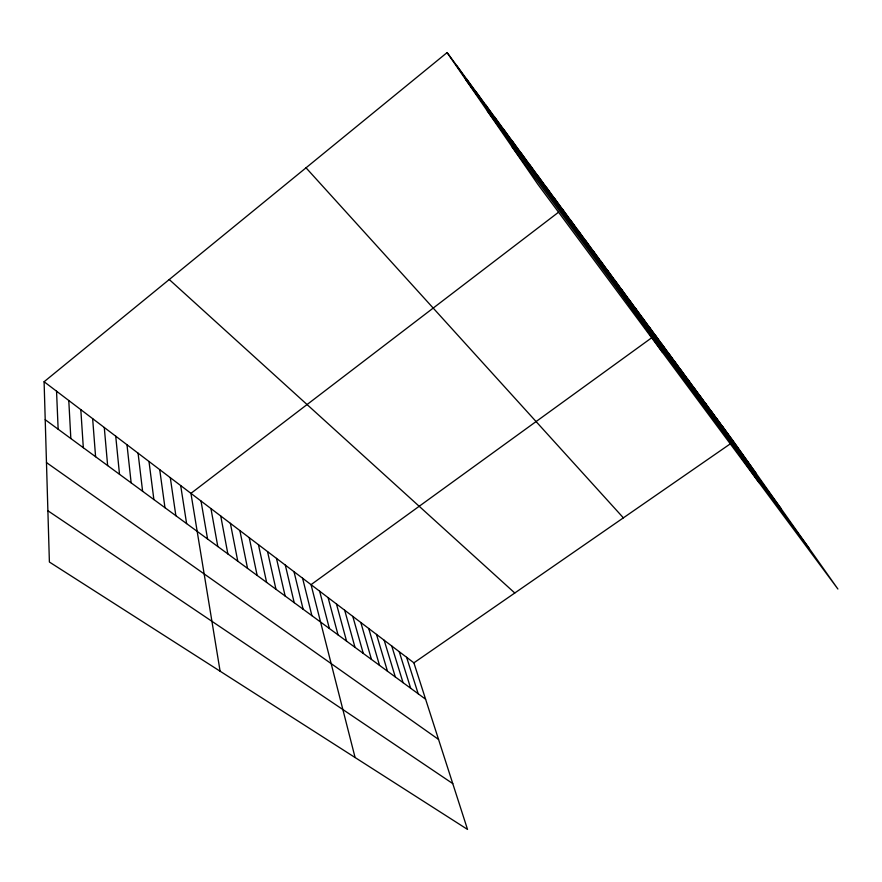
<?xml version="1.0" encoding="UTF-8"?>
<svg xmlns="http://www.w3.org/2000/svg" width="882" height="882" viewBox="0 0 882 882"><rect width="100%" height="100%" fill="white"/><g stroke="black" fill="none" stroke-linecap="round" stroke-linejoin="round"><path stroke-width="1.32" d="M44.1 381.741L413.89 662.834L467.515 829.422L49.392 562.032L44.1 381.741L447.108 52.578L733.615 441.551L837.9 589.022L537.711 184.095L447.108 52.578M558.405 212.33L190.942 493.358L220.103 671.202M651.941 337.597L311.048 584.656L355.093 757.528M413.89 662.834L730.241 443.889M47.893 510.766L452.764 783.602M46.47 462.565L438.541 739.425M45.214 419.711L425.598 699.217M169.245 279.528L514.779 593.002M306.032 167.812L623.376 517.844M511.615 146.214L809.026 548.185M465.917 79.887L756.227 473.524M487.327 110.956L781.32 509.013M722.512 426.469L750.703 466.038M716.834 418.774L739.414 450.724M711.079 410.957L733.637 442.896M705.236 403.03L727.782 434.947M699.316 394.982L721.829 426.888M693.307 386.823L715.787 418.696M687.199 378.532L709.657 410.384M681.003 370.131L703.428 401.927M674.719 361.587L697.1 393.35M668.336 352.921L690.672 384.64M661.853 344.123L684.145 375.787M655.271 335.182L759.049 482.663M648.777 326.373L670.97 357.927M642.195 317.432L664.322 348.919M635.503 308.347L657.575 339.757M628.712 299.13L650.718 330.463M621.81 289.759L643.75 321.015M614.809 280.255L636.661 311.401M607.687 270.587L629.461 301.644M600.455 260.763L622.141 291.71M593.101 250.786L614.699 281.623M585.637 240.643L607.136 271.358M578.041 230.334L599.429 260.918M570.323 219.861L591.602 250.301M562.473 209.21L662.591 352.546M554.502 198.373L575.527 228.515M546.388 187.359L567.28 217.325M538.13 176.157L558.89 205.947M529.74 164.758L550.346 194.36M521.196 153.159L541.647 182.563M512.508 141.363L532.783 170.546M503.655 129.356L523.765 158.319M494.659 117.13L514.57 145.85M485.486 104.682L505.21 133.16M476.159 92.015L495.662 120.217M466.655 79.115L485.938 107.031M456.975 65.974L476.026 93.591M406.613 657.299L418.189 693.77M399.237 651.688L410.67 688.236M391.751 645.999L403.041 682.635M384.177 640.244L395.312 676.957M376.493 634.401L387.474 671.202M368.709 628.48L379.525 665.359M360.815 622.483L371.465 659.438M352.8 616.397L363.285 653.43M344.686 610.223L354.994 647.333M336.461 603.972L346.571 641.148M328.104 597.621L338.038 634.875M319.637 591.183L329.372 628.502M302.592 578.228L311.908 615.669M294.015 571.712L303.121 609.219M285.316 565.097L294.202 602.66M276.485 558.383L285.14 596.012M267.533 551.581L275.956 589.253M258.448 544.679L266.629 582.407M249.231 537.667L257.158 575.439M239.871 530.556L247.544 568.383M230.378 523.335L237.776 561.206M220.743 516.014L227.865 553.918M210.952 508.572L217.799 546.52M201.019 501.031L207.568 539.001M180.689 485.574L186.609 523.599M170.292 477.669L175.871 515.716M159.719 469.632L164.967 507.701M148.992 461.473L153.876 499.554M138.077 453.183L142.608 491.274M126.997 444.76L131.153 482.851M115.729 436.193L119.5 474.284M104.285 427.494L107.637 465.586M92.643 418.641L95.587 456.722M80.813 409.656L83.316 447.714M68.785 400.505L70.836 438.541M56.547 391.2L58.146 429.203"/></g></svg>
